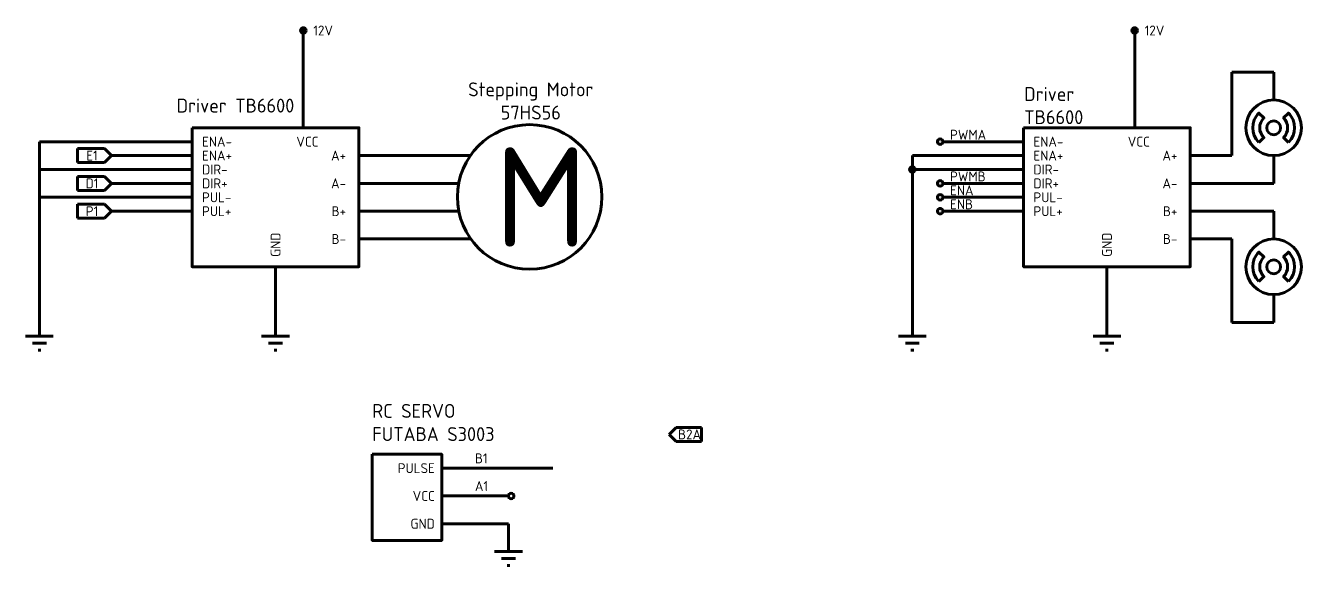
# Model space of a CAD drawing. Header units: millimetres. Extents: x -3609 to 4008, y -1340 to 6855.
# Drawn here: x 1245 to 1888, y 858 to 1130 of the extents above; entities that cross this region are included whole.
import ezdxf

# ---------------------------------------------------------------- set-up
doc = ezdxf.new("R2010")
doc.units = ezdxf.units.MM
doc.header["$LTSCALE"] = 0.25
doc.layers.get('0').update_dxf_attribs({"lineweight": 70})
doc.layers.add('Text', color=2, linetype='Continuous', lineweight=35)
doc.styles.add('TCVN', font='')
doc.styles.get('TCVN').set_extended_font_data('TCVN 7284')

msp = doc.modelspace()

# ---------------------------------------------------------------- hatches: boundary and pattern name
h = msp.add_hatch(color=256)
h.dxf.hatch_style = 1
h.paths.add_polyline_path([(1386.51, 1127.38, 1), (1383.71, 1127.38, 1)])
h = msp.add_hatch(color=256)
h.dxf.hatch_style = 1
h.paths.add_polyline_path([(1805.27, 1127.38, 1), (1802.47, 1127.38, 1)])
h = msp.add_hatch(color=256)
h.dxf.hatch_style = 1
h.paths.add_polyline_path([(1707.27, 1050.38, 1), (1704.47, 1050.38, 1)])
h.paths.add_polyline_path([(1704.47, 1043.38, 1), (1707.27, 1043.38, 1)])
h.paths.add_polyline_path([(1704.47, 1036.38, 1), (1707.27, 1036.38, 1)])
h.paths.add_polyline_path([(1704.47, 1071.38, 1), (1707.27, 1071.38, 1)])
h = msp.add_hatch(color=256)
h.dxf.hatch_style = 1
h.paths.add_polyline_path([(1693.27, 1057.38, 1), (1690.47, 1057.38, 1)])

# ---------------------------------------------------------------- linework, layer by layer
for p, q in [((1385.11, 1078.38), (1385.11, 1125.98)), ((1803.87, 1078.38), (1803.87, 1125.98)), ((1852.87, 1064.38), (1852.87, 1106.38)), ((1852.87, 1106.38), (1873.87, 1106.38)), ((1873.87, 1106.38), (1873.87, 1092.38)), ((1252.19, 1071.38), (1329.11, 1071.38)), ((1252.19, 1071.38), (1252.19, 973.38)), ((1271.32, 1060.88), (1271.32, 1067.88)), ((1271.32, 1067.88), (1285.01, 1067.88)), ((1285.01, 1067.88), (1288.51, 1064.38)), ((1707.27, 1071.38), (1747.87, 1071.38)), ((1285.01, 1060.88), (1271.32, 1060.88)), ((1285.01, 1060.88), (1288.51, 1064.38)), ((1329.11, 1064.38), (1288.51, 1064.38)), ((1413.11, 1064.38), (1469.24, 1064.38)), ((1747.87, 1064.38), (1691.87, 1064.38)), ((1691.87, 1064.38), (1691.87, 1058.78)), ((1831.87, 1064.38), (1852.87, 1064.38)), ((1873.87, 1050.38), (1873.87, 1064.38)), ((1329.11, 1057.38), (1252.19, 1057.38)), ((1691.87, 1055.98), (1691.87, 973.38)), ((1747.87, 1057.38), (1693.27, 1057.38)), ((1271.32, 1046.88), (1271.32, 1053.88)), ((1271.32, 1053.88), (1285.01, 1053.88)), ((1285.01, 1053.88), (1288.51, 1050.38)), ((1285.01, 1046.88), (1288.51, 1050.38)), ((1288.51, 1050.38), (1329.11, 1050.38)), ((1413.11, 1050.38), (1463.34, 1050.38)), ((1707.27, 1050.38), (1747.87, 1050.38)), ((1831.87, 1050.38), (1873.87, 1050.38)), ((1252.19, 1043.38), (1329.11, 1043.38)), ((1285.01, 1046.88), (1271.32, 1046.88)), ((1707.27, 1043.38), (1747.87, 1043.38)), ((1271.32, 1032.88), (1271.32, 1039.88)), ((1271.32, 1039.88), (1285.01, 1039.88)), ((1285.01, 1039.88), (1288.51, 1036.38)), ((1285.01, 1032.88), (1288.51, 1036.38)), ((1288.51, 1036.38), (1329.11, 1036.38)), ((1413.11, 1036.38), (1463.41, 1036.38)), ((1707.27, 1036.38), (1747.87, 1036.38)), ((1831.87, 1036.38), (1873.87, 1036.38)), ((1873.87, 1036.38), (1873.87, 1022.38)), ((1285.01, 1032.88), (1271.32, 1032.88)), ((1413.11, 1022.38), (1469.49, 1022.38)), ((1831.87, 1022.38), (1852.87, 1022.38)), ((1852.87, 1022.38), (1852.87, 980.38)), ((1371.11, 1008.38), (1371.11, 973.38)), ((1789.87, 1008.38), (1789.87, 973.38)), ((1873.87, 980.38), (1873.87, 994.38)), ((1852.87, 980.38), (1873.87, 980.38)), ((1245.19, 973.38), (1259.19, 973.38)), ((1364.11, 973.38), (1378.11, 973.38)), ((1684.87, 973.38), (1698.87, 973.38)), ((1782.87, 973.38), (1796.87, 973.38)), ((1248.69, 969.88), (1255.69, 969.88)), ((1251.49, 966.38), (1252.89, 966.38)), ((1367.61, 969.88), (1374.61, 969.88)), ((1370.41, 966.38), (1371.81, 966.38)), ((1688.37, 969.88), (1695.37, 969.88)), ((1691.17, 966.38), (1692.57, 966.38)), ((1786.37, 969.88), (1793.37, 969.88)), ((1789.17, 966.38), (1790.57, 966.38)), ((1572.84, 927.45), (1569.34, 923.95)), ((1572.84, 927.45), (1585.59, 927.45)), ((1585.59, 927.45), (1585.59, 920.45)), ((1572.84, 920.45), (1569.34, 923.95)), ((1585.59, 920.45), (1572.84, 920.45)), ((1454.83, 906.97), (1510.83, 906.97)), ((1454.83, 892.97), (1488.43, 892.97)), ((1454.83, 878.97), (1488.43, 878.97)), ((1488.43, 878.97), (1488.43, 864.97)), ((1481.43, 864.97), (1495.43, 864.97)), ((1484.93, 861.47), (1491.93, 861.47)), ((1487.73, 857.97), (1489.13, 857.97))]:
    msp.add_line(p, q)
for points in [[(1866.45, 1070.96), (1865.71, 1071.77), (1865.08, 1072.62), (1864.1, 1074.45), (1863.51, 1076.39), (1863.32, 1078.38), (1863.51, 1080.37), (1864.1, 1082.31), (1865.08, 1084.14), (1865.71, 1085), (1866.45, 1085.81), (1868.92, 1083.33), (1868.01, 1082.22), (1867.36, 1081), (1866.97, 1079.71), (1866.83, 1078.38), (1866.97, 1077.05), (1867.36, 1075.76), (1868.01, 1074.54), (1868.92, 1073.43), (1866.45, 1070.96)], [(1881.3, 1070.96), (1882.03, 1071.77), (1882.67, 1072.62), (1883.65, 1074.45), (1884.23, 1076.39), (1884.43, 1078.38), (1884.23, 1080.37), (1883.65, 1082.31), (1882.67, 1084.14), (1882.03, 1085), (1881.3, 1085.81), (1878.82, 1083.33), (1879.74, 1082.22), (1880.39, 1081), (1880.78, 1079.71), (1880.91, 1078.38), (1880.78, 1077.05), (1880.39, 1075.76), (1879.74, 1074.54), (1878.82, 1073.43), (1881.3, 1070.96)], [(1866.45, 1000.96), (1865.71, 1001.77), (1865.08, 1002.62), (1864.1, 1004.45), (1863.51, 1006.39), (1863.32, 1008.38), (1863.51, 1010.37), (1864.1, 1012.31), (1865.08, 1014.14), (1865.71, 1015), (1866.45, 1015.81), (1868.92, 1013.33), (1868.01, 1012.22), (1867.36, 1011), (1866.97, 1009.71), (1866.83, 1008.38), (1866.97, 1007.05), (1867.36, 1005.76), (1868.01, 1004.54), (1868.92, 1003.43), (1866.45, 1000.96)], [(1881.3, 1000.96), (1882.03, 1001.77), (1882.67, 1002.62), (1883.65, 1004.45), (1884.23, 1006.39), (1884.43, 1008.38), (1884.23, 1010.37), (1883.65, 1012.31), (1882.67, 1014.14), (1882.03, 1015), (1881.3, 1015.81), (1878.82, 1013.33), (1879.74, 1012.22), (1880.39, 1011), (1880.78, 1009.71), (1880.91, 1008.38), (1880.78, 1007.05), (1880.39, 1005.76), (1879.74, 1004.54), (1878.82, 1003.43), (1881.3, 1000.96)]]:
    msp.add_lwpolyline(points)
for points in [[(1329.11, 1078.38), (1413.11, 1078.38), (1413.11, 1008.38), (1329.11, 1008.38)], [(1747.87, 1078.38), (1831.87, 1078.38), (1831.87, 1008.38), (1747.87, 1008.38)], [(1419.83, 913.97), (1454.83, 913.97), (1454.83, 870.62), (1419.83, 870.62)]]:
    msp.add_lwpolyline(points, close=True)
for centre, radius in [((1385.11, 1127.38), 1.4), ((1803.87, 1127.38), 1.4), ((1873.87, 1078.38), 14), ((1499.1, 1043.56), 36.41), ((1873.87, 1078.38), 3.5), ((1705.87, 1071.38), 1.4), ((1691.87, 1057.38), 1.4), ((1705.87, 1050.38), 1.4), ((1705.87, 1043.38), 1.4), ((1705.87, 1036.38), 1.4), ((1873.87, 1008.38), 14), ((1873.87, 1008.38), 3.5), ((1489.83, 892.97), 1.4)]:
    msp.add_circle(centre, radius)

# ---------------------------------------------------------------- texts
at = {"insert": (1481.6, 1068.56), "char_height": 50, "attachment_point": 1, "style": 'TCVN'}
msp.add_mtext_dynamic_manual_height_columns('M', width=50, gutter_width=25, heights=[0], dxfattribs=at)
at = {"layer": 'Text', "attachment_point": 4, "style": 'TCVN'}
for s, width, heights, insert, char_height in [('\\pxi1;12V', 23.1118, [0], (1385.11, 1127.38), 5), ('\\pxi1;12V', 23.1118, [0], (1803.87, 1127.38), 5), ('\\pxqc;Stepping Motor\\P57HS56', 102.1779, [19.8], (1448.6, 1091.89), 7), ('Driver TB6600', 65.7521, [19.8], (1321.29, 1089.55), 7), ('Driver TB6600', 39.0951, [19.8], (1748.2, 1089.55), 7), ('\\pxi1;ENA-', 23.1118, [0], (1329.11, 1071.38), 5), ('VCC', 5, [0], (1381.61, 1071.38), 5), ('\\pxi1;PWMA', 25.564, [0.0467], (1705.87, 1074.88), 5), ('\\pxi1;ENA-', 23.1118, [0], (1747.87, 1071.38), 5), ('VCC', 5, [0], (1800.37, 1071.38), 5), ('\\pxqc;E1', 11.75, [3.9], (1272.83, 1064.38), 5), ('\\pxi1;ENA+', 23.1118, [0], (1329.11, 1064.38), 5), ('\\pxi1,qr;A+', 35.5229, [2.09], (1371.11, 1064.38), 5), ('\\pxi1;ENA+', 23.1118, [0], (1747.87, 1064.38), 5), ('\\pxi1,qr;A+', 35.5229, [2.09], (1789.87, 1064.38), 5), ('\\pxi1;DIR-', 23.1118, [0], (1329.11, 1057.38), 5), ('\\pxi1;PWMB', 25.564, [0.0467], (1705.87, 1053.88), 5), ('\\pxi1;DIR-', 23.1118, [0], (1747.87, 1057.38), 5), ('\\pxqc;D1', 11.75, [3.9], (1272.83, 1050.38), 5), ('\\pxi1;DIR+', 23.1118, [0], (1329.11, 1050.38), 5), ('\\pxi1,qr;A-', 35.5229, [2.09], (1371.11, 1050.38), 5), ('\\pxi1;ENA', 25.564, [0.0467], (1705.87, 1046.88), 5), ('\\pxi1;DIR+', 23.1118, [0], (1747.87, 1050.38), 5), ('\\pxi1,qr;A-', 35.5229, [2.09], (1789.87, 1050.38), 5), ('\\pxi1;PUL-', 23.1118, [0], (1329.11, 1043.38), 5), ('\\pxi1;ENB', 25.564, [0.0467], (1705.87, 1039.88), 5), ('\\pxi1;PUL-', 23.1118, [0], (1747.87, 1043.38), 5), ('\\pxqc;P1', 11.75, [3.9], (1272.83, 1036.38), 5), ('\\pxi1;PUL+', 23.1118, [0], (1329.11, 1036.38), 5), ('\\pxi1,qr;B+', 35.5229, [2.09], (1371.11, 1036.38), 5), ('\\pxi1;PUL+', 23.1118, [0], (1747.87, 1036.38), 5), ('\\pxi1,qr;B+', 35.5229, [2.09], (1789.87, 1036.38), 5), ('\\pxi1,qr;B-', 35.5229, [2.09], (1371.11, 1022.38), 5), ('\\pxi1,qr;B-', 35.5229, [2.09], (1789.87, 1022.38), 5), ('RC SERVO \\PFUTABA S3003', 111.1953, [0], (1419.83, 929.96), 7), ('B2A', 6.0541, [3.9], (1573.84, 923.95), 5), ('B1', 23.1118, [0], (1471.54, 911.91), 5), ('\\pxqr;PULSE', 21.1023, [3.9], (1430.24, 906.97), 5), ('A1', 23.1118, [0], (1471.54, 897.97), 5), ('\\pxqr;VCC', 21.1023, [3.9], (1430.24, 892.97), 5), ('\\pxqr;GND', 21.1023, [3.9], (1430.24, 878.97), 5)]:
    msp.add_mtext_dynamic_manual_height_columns(s, width=width, gutter_width=25, heights=heights, dxfattribs=dict(at, insert=insert, char_height=char_height))
at = {"layer": 'Text', "char_height": 5, "attachment_point": 4, "rotation": 90, "style": 'TCVN'}
for insert in [(1371.11, 1008.38), (1789.87, 1008.38)]:
    msp.add_mtext_dynamic_manual_height_columns('\\pxi1;GND', width=23.1118, gutter_width=25, heights=[0], dxfattribs=dict(at, insert=insert))

doc.saveas('drawing.dxf')
